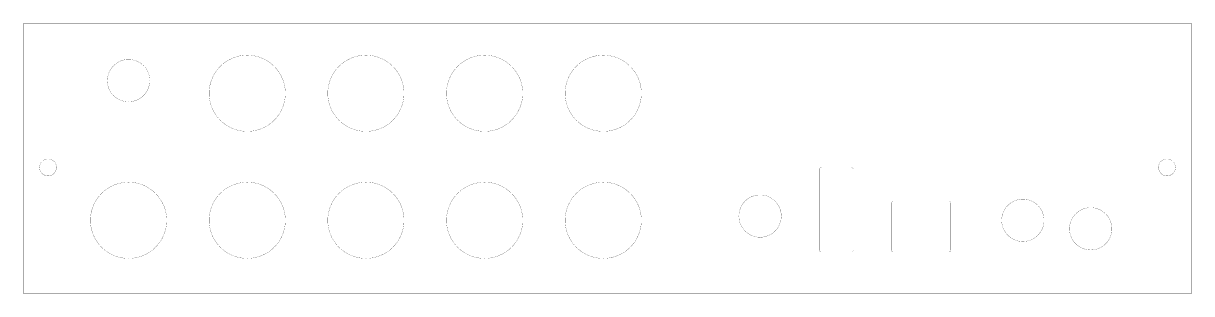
# Model space of a CAD drawing. Extents: x -0.02 to 6.87, y 5.18 to 6.78.
import ezdxf

# ---------------------------------------------------------------- set-up
doc = ezdxf.new("R2010")
doc.units = 0
doc.layers.add('184', color=4, linetype='CONTINUOUS')

msp = doc.modelspace()

# ---------------------------------------------------------------- linework, layer by layer
at = {"layer": '184', "const_width": 0.001}
for points in [[(-0.02, 5.18), (-0.02, 6.775)], [(-0.02, 6.775), (6.87, 6.775)], [(6.87, 6.775), (6.87, 5.18)], [(4.675, 5.9125), (4.675, 5.4375)], [(4.8625, 5.925), (4.6875, 5.925)], [(4.875, 5.4375), (4.875, 5.9125)], [(5.4375, 5.725), (5.1125, 5.725)], [(5.1, 5.7125), (5.1, 5.4375)], [(5.45, 5.4375), (5.45, 5.7125)], [(4.6875, 5.425), (4.8625, 5.425)], [(5.1125, 5.425), (5.4375, 5.425)], [(6.87, 5.18), (-0.02, 5.18)]]:
    msp.add_lwpolyline(points, dxfattribs=at)
at = {"layer": '184'}
for points, const_width in [([(-0.01975, 6.775, 1), (-0.02025, 6.775)], 0.0005), ([(-0.02, 6.77525, 1), (-0.02, 6.77475)], 0.0005), ([(6.87025, 6.775, 1), (6.86975, 6.775)], 0.0005), ([(6.87, 6.77475, 1), (6.87, 6.77525)], 0.0005), ([(0.6, 6.3125, 1), (0.6, 6.5625, 1), (0.6, 6.3125)], 0.001), ([(1.3, 6.1375, 1), (1.3, 6.5875, 1), (1.3, 6.1375)], 0.001), ([(2, 6.1375, 1), (2, 6.5875, 1), (2, 6.1375)], 0.001), ([(2, 6.1375, 1), (2, 6.5875, 1), (2, 6.1375)], 0.001), ([(2.7, 6.1375, 1), (2.7, 6.5875, 1), (2.7, 6.1375)], 0.001), ([(3.4, 6.1375, 1), (3.4, 6.5875, 1), (3.4, 6.1375)], 0.001), ([(0.125, 5.875, 1), (0.125, 5.975, 1), (0.125, 5.875)], 0.001), ([(6.725, 5.875, 1), (6.725, 5.975, 1), (6.725, 5.875)], 0.001), ([(4.6875, 5.925, 0.414214), (4.675, 5.9125)], 0.001), ([(4.67525, 5.9125, 1), (4.67475, 5.9125)], 0.0005), ([(4.67475, 5.9125, 1), (4.67525, 5.9125)], 0.0005), ([(4.6875, 5.92525, 1), (4.6875, 5.92475)], 0.0005), ([(4.6875, 5.92475, 1), (4.6875, 5.92525)], 0.0005), ([(4.875, 5.9125, 0.414214), (4.8625, 5.925)], 0.001), ([(4.8625, 5.92525, 1), (4.8625, 5.92475)], 0.0005), ([(4.8625, 5.92475, 1), (4.8625, 5.92525)], 0.0005), ([(4.87525, 5.9125, 1), (4.87475, 5.9125)], 0.0005), ([(4.87475, 5.9125, 1), (4.87525, 5.9125)], 0.0005), ([(0.6, 5.3875, 1), (0.6, 5.8375, 1), (0.6, 5.3875)], 0.001), ([(1.3, 5.3875, 1), (1.3, 5.8375, 1), (1.3, 5.3875)], 0.001), ([(1.3, 5.3875, 1), (1.3, 5.8375, 1), (1.3, 5.3875)], 0.001), ([(2, 5.3875, 1), (2, 5.8375, 1), (2, 5.3875)], 0.001), ([(2.7, 5.3875, 1), (2.7, 5.8375, 1), (2.7, 5.3875)], 0.001), ([(3.4, 5.3875, 1), (3.4, 5.8375, 1), (3.4, 5.3875)], 0.001), ([(4.325, 5.5125, 1), (4.325, 5.7625, 1), (4.325, 5.5125)], 0.001), ([(5.1125, 5.725, 0.414214), (5.1, 5.7125)], 0.001), ([(5.1125, 5.72525, 1), (5.1125, 5.72475)], 0.0005), ([(5.1125, 5.72475, 1), (5.1125, 5.72525)], 0.0005), ([(5.45, 5.7125, 0.414214), (5.4375, 5.725)], 0.001), ([(5.4375, 5.72525, 1), (5.4375, 5.72475)], 0.0005), ([(5.4375, 5.72475, 1), (5.4375, 5.72525)], 0.0005), ([(5.875, 5.4875, 1), (5.875, 5.7375, 1), (5.875, 5.4875)], 0.001), ([(5.10025, 5.7125, 1), (5.09975, 5.7125)], 0.0005), ([(5.09975, 5.7125, 1), (5.10025, 5.7125)], 0.0005), ([(5.45025, 5.7125, 1), (5.44975, 5.7125)], 0.0005), ([(5.44975, 5.7125, 1), (5.45025, 5.7125)], 0.0005), ([(6.275, 5.4375, 1), (6.275, 5.6875, 1), (6.275, 5.4375)], 0.001), ([(4.675, 5.4375, 0.414214), (4.6875, 5.425)], 0.001), ([(4.67525, 5.4375, 1), (4.67475, 5.4375)], 0.0005), ([(4.67475, 5.4375, 1), (4.67525, 5.4375)], 0.0005), ([(4.6875, 5.42525, 1), (4.6875, 5.42475)], 0.0005), ([(4.6875, 5.42475, 1), (4.6875, 5.42525)], 0.0005), ([(4.8625, 5.425, 0.414214), (4.875, 5.4375)], 0.001), ([(4.8625, 5.42525, 1), (4.8625, 5.42475)], 0.0005), ([(4.8625, 5.42475, 1), (4.8625, 5.42525)], 0.0005), ([(4.87525, 5.4375, 1), (4.87475, 5.4375)], 0.0005), ([(4.87475, 5.4375, 1), (4.87525, 5.4375)], 0.0005), ([(5.1, 5.4375, 0.414214), (5.1125, 5.425)], 0.001), ([(5.10025, 5.4375, 1), (5.09975, 5.4375)], 0.0005), ([(5.09975, 5.4375, 1), (5.10025, 5.4375)], 0.0005), ([(5.1125, 5.42525, 1), (5.1125, 5.42475)], 0.0005), ([(5.1125, 5.42475, 1), (5.1125, 5.42525)], 0.0005), ([(5.4375, 5.425, 0.414214), (5.45, 5.4375)], 0.001), ([(5.4375, 5.42525, 1), (5.4375, 5.42475)], 0.0005), ([(5.4375, 5.42475, 1), (5.4375, 5.42525)], 0.0005), ([(5.45025, 5.4375, 1), (5.44975, 5.4375)], 0.0005), ([(5.44975, 5.4375, 1), (5.45025, 5.4375)], 0.0005), ([(-0.02, 5.18025, 1), (-0.02, 5.17975)], 0.0005), ([(-0.02025, 5.18, 1), (-0.01975, 5.18)], 0.0005), ([(6.86975, 5.18, 1), (6.87025, 5.18)], 0.0005), ([(6.87, 5.17975, 1), (6.87, 5.18025)], 0.0005)]:
    msp.add_lwpolyline(points, format="xyb", dxfattribs=dict(at, const_width=const_width))

doc.saveas('drawing.dxf')
